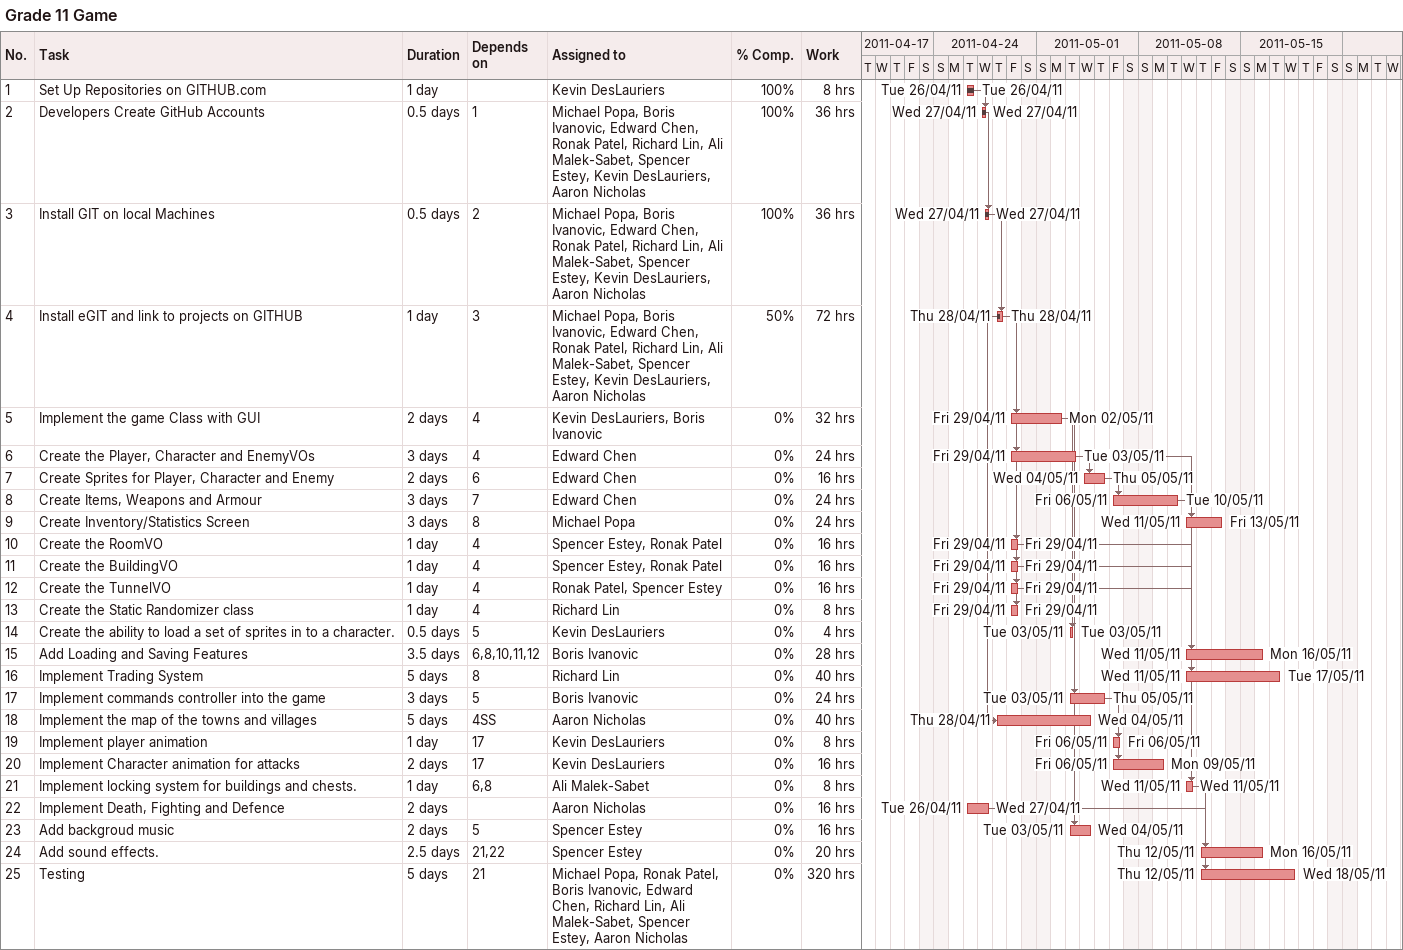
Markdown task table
Grade 11 Game

| ID | Task | Duration | Start | Finish | Predecessors | Resources | % complete | Work (h) |
|---|---|---|---|---|---|---|---|---|
| 1 | Set Up Repositories on GITHUB.com | 1d | 2011-04-26 | 2011-04-26 |  | Kevin DesLauriers | 100 | 8 |
| 2 | Developers Create GitHub Accounts | 0.5d | 2011-04-27 | 2011-04-27 | 1 | Michael Popa, Boris Ivanovic, Edward Chen, Ronak Patel, Richard Lin, Ali Malek-Sabet, Spencer Estey, Kevin DesLauriers, Aaron Nicholas | 100 | 36 |
| 3 | Install GIT on local Machines | 0.5d | 2011-04-27 | 2011-04-27 | 2 | Michael Popa, Boris Ivanovic, Edward Chen, Ronak Patel, Richard Lin, Ali Malek-Sabet, Spencer Estey, Kevin DesLauriers, Aaron Nicholas | 100 | 36 |
| 4 | Install eGIT and link to projects on GITHUB | 1d | 2011-04-28 | 2011-04-28 | 3 | Michael Popa, Boris Ivanovic, Edward Chen, Ronak Patel, Richard Lin, Ali Malek-Sabet, Spencer Estey, Kevin DesLauriers, Aaron Nicholas | 50 | 72 |
| 5 | Implement the game Class with GUI | 2d | 2011-04-29 | 2011-05-02 | 4 | Kevin DesLauriers, Boris Ivanovic | 0 | 32 |
| 6 | Create the Player, Character and EnemyVOs | 3d | 2011-04-29 | 2011-05-03 | 4 | Edward Chen | 0 | 24 |
| 7 | Create Sprites for Player, Character and Enemy | 2d | 2011-05-04 | 2011-05-05 | 6 | Edward Chen | 0 | 16 |
| 8 | Create Items, Weapons and Armour | 3d | 2011-05-06 | 2011-05-10 | 7 | Edward Chen | 0 | 24 |
| 9 | Create Inventory/Statistics Screen | 3d | 2011-05-11 | 2011-05-13 | 8 | Michael Popa | 0 | 24 |
| 10 | Create the RoomVO | 1d | 2011-04-29 | 2011-04-29 | 4 | Spencer Estey, Ronak Patel | 0 | 16 |
| 11 | Create the BuildingVO | 1d | 2011-04-29 | 2011-04-29 | 4 | Spencer Estey, Ronak Patel | 0 | 16 |
| 12 | Create the TunnelVO | 1d | 2011-04-29 | 2011-04-29 | 4 | Ronak Patel, Spencer Estey | 0 | 16 |
| 13 | Create the Static Randomizer class | 1d | 2011-04-29 | 2011-04-29 | 4 | Richard Lin | 0 | 8 |
| 14 | Create the ability to load a set of sprites in to a character. | 0.5d | 2011-05-03 | 2011-05-03 | 5 | Kevin DesLauriers | 0 | 4 |
| 15 | Add Loading and Saving Features | 3.5d | 2011-05-11 | 2011-05-16 | 6, 8, 10, 11, 12 | Boris Ivanovic | 0 | 28 |
| 16 | Implement Trading System | 5d | 2011-05-11 | 2011-05-17 | 8 | Richard Lin | 0 | 40 |
| 17 | Implement commands controller into the game | 3d | 2011-05-03 | 2011-05-05 | 5 | Boris Ivanovic | 0 | 24 |
| 18 | Implement the map of the towns and villages | 5d | 2011-04-28 | 2011-05-04 | 4SS | Aaron Nicholas | 0 | 40 |
| 19 | Implement player animation | 1d | 2011-05-06 | 2011-05-06 | 17 | Kevin DesLauriers | 0 | 8 |
| 20 | Implement Character animation for attacks | 2d | 2011-05-06 | 2011-05-09 | 17 | Kevin DesLauriers | 0 | 16 |
| 21 | Implement locking system for buildings and chests. | 1d | 2011-05-11 | 2011-05-11 | 6, 8 | Ali Malek-Sabet | 0 | 8 |
| 22 | Implement Death, Fighting and Defence | 2d | 2011-04-26 | 2011-04-27 |  | Aaron Nicholas | 0 | 16 |
| 23 | Add backgroud music | 2d | 2011-05-03 | 2011-05-04 | 5 | Spencer Estey | 0 | 16 |
| 24 | Add sound effects. | 2.5d | 2011-05-12 | 2011-05-16 | 21, 22 | Spencer Estey | 0 | 20 |
| 25 | Testing | 5d | 2011-05-12 | 2011-05-18 | 21 | Michael Popa, Ronak Patel, Boris Ivanovic, Edward Chen, Richard Lin, Ali Malek-Sabet, Spencer Estey, Aaron Nicholas | 0 | 320 |
